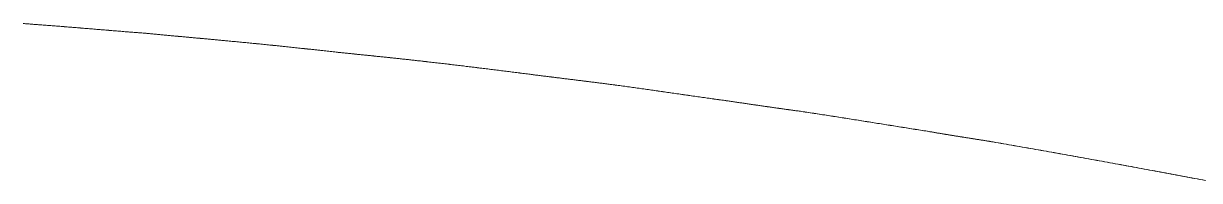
# Model space of a CAD drawing. Header units: millimetres. Extents: x 8533 to 164433, y 5768 to 115327.
# Drawn here: x 57047.75 to 57081.4, y 107825.24 to 107829.74 of the extents above; entities that cross this region are included whole.
import ezdxf

# ---------------------------------------------------------------- set-up
doc = ezdxf.new("R2010")
doc.units = ezdxf.units.MM
doc.header["$LTSCALE"] = 250
doc.layers.add('06_G-ENP_심볼', color=3, linetype='Continuous')
doc.layers.add('G-ENP', color=1, linetype='Continuous')

# ---------------------------------------------------------------- blocks, each defined once
blk = doc.blocks.new('zw$82BC')
at = {"layer": 'G-ENP', "color": 8, "lineweight": 0}
for centre, radius, start, end in [((16.64522915548919, 91.63439558196814), 1.234250628342799, 85.41911224023102, 85.49692876238801), ((16.64555807793245, 91.63853481081725), 1.230098351523577, 85.4160559161582, 85.49413383426574), ((16.65336875610639, 91.73598502569314), 1.132335623684194, 85.33432913880189, 85.41911293883742), ((16.65365107867059, 91.73947501200252), 1.12883423706908, 85.33101118986411, 85.41605661372206), ((16.66040423346654, 91.82219151470457), 1.0458425217086, 85.24257265951572, 85.3343297703926), ((16.66065009771911, 91.82517355960255), 1.042850358763871, 85.23899286118065, 85.33101181720323), ((16.76474772883098, 93.09022078514568), 0.226475150442168, 265.5418692101165, 266.0837823958796), ((16.76492550353306, 93.09250784672537), 0.2287694505198258, 265.5577447635777, 266.0988763036463), ((16.66634735515403, 91.73955248889234), 1.127775389642103, 85.67273429537188, 85.7828627669552), ((16.66598870328035, 91.73475376509401), 1.132587496682842, 85.66884684248093, 85.77850073760833), ((16.65539462369681, 91.59481124246497), 1.272930447231026, 85.57529769085737, 85.67272030811621), ((16.65491935919057, 91.58860322793862), 1.279156626752246, 85.5718895972764, 85.66883291929618), ((16.64065472399513, 91.40432686520847), 1.463984268501166, 85.49068657322336, 85.57528552042277), ((16.64000432727615, 91.396004501282), 1.47233200739552, 85.48776193960215, 85.57187749594783), ((16.62004492067361, 91.14300154009703), 1.726121044893729, 85.41900225478263, 85.49067624496543), ((16.61911411809986, 91.13129606588831), 1.737863468070009, 85.41656456120748, 85.48775168241328), ((16.58961698798602, 90.76324632683031), 2.107093328781712, 85.36032934554979, 85.41899379295867), ((16.5881956957444, 90.74562534985921), 2.124771532141129, 85.35838144553496, 85.41655616732754), ((16.54086472417028, 90.16251987762394), 2.709794788878777, 85.31473559227715, 85.36032276404377), ((16.53846589179416, 90.13311183875896), 2.739300501906787, 85.31327968959926, 85.35837493072954), ((16.45147596041092, 89.07183220934616), 3.804139314528537, 85.28227174414091, 85.31473089969887), ((16.44666529282087, 89.01334528485143), 3.862823748315918, 85.2813094146461, 85.31327507001419), ((16.23818964547401, 86.48737691868155), 6.397380568554823, 85.26297148691964, 85.2822689500744), ((16.22432670961133, 86.31975266988962), 6.565577089070509, 85.26250366236324, 85.28130669550444), ((15.10041245423749, 72.75699480605596), 20.17482336087325, 85.25685138397073, 85.26297059690519), ((14.9537609008698, 70.98843462313715), 21.94945340568921, 85.25687835321759, 85.262502848252), ((18.21521935394851, 110.2969190085375), 17.49410191116698, 265.2568523989252, 265.263910869505), ((18.1206244786476, 109.1559683984748), 16.34923664255911, 265.2568794398018, 265.2644322792169), ((17.27528059859647, 98.95173723132245), 6.110050153472611, 265.263913780943, 265.2841322577742), ((17.26330012498575, 98.80680883931444), 5.964627423703467, 265.2644352605162, 265.2851471101915), ((17.07774350405687, 96.55717169395939), 3.707350626597463, 265.2841370597015, 265.3174808094632), ((17.0733386614789, 96.50357814742699), 3.65357636895158, 265.2851519821963, 265.3189874691859), ((16.99269133915023, 95.5187865953036), 2.665488119418334, 265.3174874910652, 265.3639048188507), ((16.99044030713004, 95.49116137998135), 2.637771344274735, 265.3189942190564, 265.3659010167565), ((16.94572291151572, 94.93959244876481), 2.084392694742526, 265.3639133610537, 265.4233357335177), ((16.94437114179972, 94.9228108264183), 2.067556718252614, 265.3659096259344, 265.4258185699337), ((16.91619731869186, 94.5707485760762), 1.714368961650454, 265.4233461180549, 265.4956883165439), ((16.91530454771505, 94.55950304938983), 1.703088053288262, 265.4258290210346, 265.498654270962), ((16.89610586510663, 94.31571178527616), 1.458542006134354, 265.4957005174663, 265.5808608448247), ((16.89547847628064, 94.30766850623542), 1.450474296271325, 265.4986665362592, 265.5843057821739), ((16.88169054340814, 94.1291865746191), 1.271460591476937, 265.5808748313773, 265.6787353238023), ((16.88123023854253, 94.12316089859286), 1.265417360285388, 265.5843198318822, 265.6826544962007), ((16.77897951252727, 92.78068115738489), 0.08095455944306154, 83.9047086078418, 85.10490714195767), ((16.77906265529903, 92.78163894160491), 0.07999403579185246, 83.84605867935447, 85.04726723077607), ((16.91410213592935, 94.17050399667215), 1.31542518736554, 264.4803626710981, 264.5532741285461), ((16.91471686278193, 94.17690949754723), 1.321860117435924, 264.4832715209102, 264.555825222324), ((16.93280315558884, 94.36663453795882), 1.512445281167311, 264.553280357524, 264.6166325920314), ((16.93361352518816, 94.375185291187), 1.521034348182664, 264.5558314205948, 264.618823795024), ((16.95804196730803, 94.63446487596167), 1.781462172034208, 264.6166379481194, 264.6703788102347), ((16.95916375452636, 94.64643138228399), 1.793481143272244, 264.6188291207088, 264.6722083205403), ((16.99414421631566, 95.0214617571367), 2.170139362544043, 264.6703832831251, 264.714468512933), ((16.99580667371772, 95.03935959768063), 2.188114246270053, 264.6722127640829, 264.7159348250759), ((17.0503366529302, 95.62886733548066), 2.780138646589551, 264.7144721017545, 264.7488653812061), ((17.05306505467242, 95.6584600723441), 2.809856893929072, 264.715938380912, 264.7499672856721), ((17.15043014973067, 96.71794230377827), 3.873803583704267, 264.7488680845987, 264.7735410594006), ((17.15574026026736, 96.7758612670334), 3.931965457187148, 264.749969952788, 264.7742776484394), ((17.380453221846, 99.23260626093503), 6.398966040087695, 264.7735428759017, 264.7884752236214), ((17.3950683494888, 99.39262052919776), 6.55964636825933, 264.7742794284512, 264.78884589064), ((18.47469732226138, 111.2295919831545), 18.44575136109479, 264.788476145752, 264.7936555526514), ((18.6021002751914, 112.6271266526086), 19.84908120952571, 264.7888467776402, 264.7936599878039), ((14.90709462430608, 72.0762720186961), 20.86977042419648, 84.78907778186093, 84.79365558243148), ((15.04742587264839, 73.61565738451588), 19.32400195434382, 84.7887159842487, 84.79365998537654), ((16.19699900060722, 86.2200638029073), 6.667281229160275, 84.7747456818657, 84.78907691647272), ((16.21209133471281, 86.38531402508897), 6.501343245766359, 84.77401795191233, 84.78871508467115), ((16.442617905972, 88.9058463579953), 3.970290947404017, 84.75067106711897, 84.77474392083705), ((16.44803118483652, 88.9648972760877), 3.91099242749682, 84.74957799862725, 84.77401615892819), ((16.54700677065786, 90.04204964988395), 2.829302360445798, 84.71687377918188, 84.75066841700013), ((16.54977272803826, 90.07205443385465), 2.799170358275457, 84.7154162801038, 84.74957531906826), ((16.60496681416249, 90.66884835099836), 2.199829582351472, 84.67338167287402, 84.71687024256218), ((16.60664692251801, 90.68693984238922), 2.181660245300434, 84.67156094067346, 84.71541270829515), ((16.64196388425081, 91.06566173489875), 1.801295211390121, 84.62023057889516, 84.67337725138647), ((16.64309535637263, 91.0777344777527), 1.789169563424684, 84.61804811151323, 84.67155648837286), ((16.66771745920995, 91.33913821236331), 1.52660878953862, 84.55746427135925, 84.62022527720774), ((16.66853369471842, 91.34775329618537), 1.517955125450692, 84.55492186841416, 84.61804278186331), ((16.6867415525693, 91.53881133043893), 1.326031447323258, 84.48513442702259, 84.55745809690976), ((16.68736009453575, 91.54525865848422), 1.319554516916172, 84.48223418461758, 84.55491566205956), ((16.70141791160974, 91.69081925439804), 1.1733166659136, 84.40330056145905, 84.4851273852266), ((16.84402901902662, 93.15651383499767), 0.299300920237935, 264.2881742299636, 264.6104794664676), ((16.85528519016403, 93.27558441375402), 0.4189023542266597, 264.5977043829268, 264.8930481553051), ((16.71344540963806, 91.73186554896051), 1.131320849930331, 84.69331128590896, 84.80321007119863), ((16.7071846987014, 91.66443486164331), 1.199041555742044, 84.59350520835083, 84.69732872050797), ((16.70692469507192, 91.6616618518089), 1.20182672778599, 84.58973069688578, 84.69331848779285), ((16.69980333849504, 91.58644100868122), 1.277383917069399, 84.49593927354891, 84.59351189251466), ((16.69950680324747, 91.58333701141532), 1.280502046290387, 84.49239820477253, 84.58973735883063), ((16.69135948000151, 91.49881175349975), 1.365419052724963, 84.4045659781245, 84.49594542434255), ((16.69101915489257, 91.49531030256446), 1.368937003437984, 84.40125627863661, 84.492404335323), ((16.6816343726082, 91.39954450717846), 1.465161540692755, 84.31933235296427, 84.40457160101303), ((16.68124090077517, 91.39555995899548), 1.469165468933981, 84.31625212969537, 84.4012618838127), ((16.67034368670382, 91.28603749168434), 1.579228723328941, 84.2401901343423, 84.31933745773674), ((16.66988481496709, 91.28145775453112), 1.583831391284482, 84.2373376613995, 84.31625721610752), ((16.65711108660055, 91.15484838653708), 1.711083503351539, 84.16709568764865, 84.24019472435083), ((16.65657041121609, 91.14952343136497), 1.716435836822846, 84.16446942178358, 84.2373422359666), ((16.64142777594016, 91.0013247482741), 1.865406132083624, 84.10000998083693, 84.16709976984994), ((16.64078287208379, 90.99504954799136), 1.871714383429769, 84.09760854586503, 84.16447348497634), ((16.62258874403183, 90.81902165044693), 2.048680048941958, 84.03889853626397, 84.10001355651534), ((16.62180814926985, 90.81150863233643), 2.056233509336314, 84.03672072376906, 84.09761210372658), ((16.59958827337483, 90.59874717415158), 2.270152093583321, 83.98373139999423, 84.0389016104537), ((16.59862635898197, 90.58957934394613), 2.279370248683186, 83.98177617160191, 84.03672378235765), ((16.57094065494319, 90.32692466332514), 2.54348003477076, 83.93448310925096, 83.98373397851272), ((16.56972865785004, 90.31547367794235), 2.554994981365254, 83.932749602645, 83.98177873569455), ((16.53435512658264, 89.9826232825248), 2.889719751883725, 83.89113269089185, 83.93448519556267), ((16.53278452677735, 89.96789763369992), 2.904528921565616, 83.88962020542625, 83.93275166777184), ((16.48610584100363, 89.53180280726349), 3.343114827368344, 83.85366362859035, 83.89113428188229), ((16.48399490560992, 89.51214221273335), 3.362888421166124, 83.85237162666859, 83.88962177450732), ((16.41969980423359, 88.91514536973187), 3.963337494627888, 83.82206385614813, 83.85366472243034), ((16.41671918862768, 88.88754110635887), 3.991102209760161, 83.82099197254037, 83.8523727010608), ((16.32272259465493, 88.0192413828064), 4.864474849844445, 83.79632577219206, 83.82206445404813), ((16.31820864849608, 87.97763087939865), 4.906329475330733, 83.79547380889714, 83.82099255353779), ((16.16809682952903, 86.59673654622532), 6.295358890337322, 83.77644623016738, 83.79632587429496), ((16.16048776416098, 86.5268528159175), 6.365655644092735, 83.7758141583685, 83.79547389193915), ((15.88336375111278, 83.98572212498289), 8.921852605136635, 83.76242656471301, 83.77644583402939), ((15.86794632644701, 83.84451000751727), 9.063903859983219, 83.76201451690812, 83.77581374254743), ((15.1870619859554, 77.61507111445053), 15.33044296855965, 83.7542725920732, 83.76242566628964), ((16.91636796289005, 93.42639179525912), 0.5751658198060744, 263.6562329631869, 263.8716510035326), ((16.89192402260058, 93.19895973596886), 0.3464240358697279, 263.8653007531211, 264.13676254592), ((17.05207165272169, 94.7231761641143), 1.879029852827514, 263.9787210490079, 264.0287309534444), ((17.0958095779629, 95.14125997297668), 2.29939526132268, 264.027008570907, 264.0680125460178), ((17.09788386341866, 95.1611567081136), 2.319399828609858, 264.0287152225158, 264.069370579954), ((17.16578511746884, 95.81471503741983), 2.976475980257173, 264.0679989393289, 264.0997750896333), ((17.16917736483755, 95.84745437547548), 3.009390590555679, 264.069357056115, 264.1007891631114), ((17.29006752461147, 97.01731670569188), 4.185482551478108, 264.0997636124952, 264.1224245730593), ((17.29665498696114, 97.08118779375837), 4.249692445561032, 264.1007777657864, 264.1230985454948), ((17.57532061981216, 99.78824878870927), 6.971058602677577, 264.1224151591451, 264.1360547870528), ((17.59344784078384, 99.964549648211), 7.148288930377723, 264.1230892084799, 264.1363918176086), ((18.93712492685712, 113.0477299380717), 20.30028781223728, 264.1360473824113, 264.1407412914917), ((19.09637766030552, 114.5989756682382), 21.85968665384551, 264.1363844850066, 264.1407438707953), ((14.54113458025274, 70.2107497299308), 22.76166296196818, 84.1365418555513, 84.14073584733411), ((14.71184308600802, 71.87360620519223), 21.09006700303812, 84.13621180516374, 84.14073849457886), ((16.11751109542929, 85.5607743587982), 7.330907341311246, 84.1234968083948, 84.13653833339647), ((16.13606109388111, 85.74119589757964), 7.149534702929917, 84.12283531116043, 84.13620835221957), ((16.41988552818869, 88.49857491210082), 4.377586771415103, 84.10162932744059, 84.12349517938911), ((16.4265647276501, 88.56334255340653), 4.312475643229642, 84.1006369133885, 84.12283375253938), ((16.54889054148619, 89.7472777772204), 3.122237760655997, 84.07094562083009, 84.10162957465094), ((16.55231640996358, 89.78034857113352), 3.088989994442389, 84.06962220516667, 84.10063723542196), ((16.62081690460361, 90.4398589274939), 2.425931756498798, 84.03143507024863, 84.07094773855837), ((16.62290727314145, 90.45991734073351), 2.405764714918965, 84.02977992473, 84.06962439119691), ((16.66695665771904, 90.8811770377527), 1.982208248827628, 83.98307026645098, 84.03143905121479), ((16.66837207809364, 90.89465822912382), 1.968652957438434, 83.98108202761708, 84.02978397655193), ((16.69926396806456, 91.1876876882846), 1.673999648702314, 83.92580696658167, 83.98307611561373), ((16.70029158029355, 91.19738880394897), 1.664244259214124, 83.92348365335059, 83.98108795323101), ((16.72329416658137, 91.4135046403091), 1.446907715198897, 83.8595840332604, 83.92581470617101), ((16.72407869374213, 91.42083529641076), 1.439535198961453, 83.85692302042476, 83.92349146681147), ((16.74198009597889, 91.58719166113195), 1.272218433444897, 83.78432322843948, 83.85959368419087), ((16.74260233249954, 91.59293863385528), 1.26643787387436, 83.78132123873527, 83.85693274356707), ((16.75701632688272, 91.72524856557811), 1.133345120295902, 83.69992897462718, 83.78433482626917), ((16.75752488567259, 91.7298851081245), 1.128680770943476, 83.696582080982, 83.7813329148136), ((16.76945031436783, 91.83787073014258), 1.020038650948798, 83.60628804580872, 83.69994256675187), ((16.76987618273007, 91.84169839443445), 1.016187368761959, 83.60259165314748, 83.69659574855267), ((17.08743978049269, 94.65433053699968), 1.814316003087195, 263.5314114777795, 263.5842615373932), ((17.08878825679592, 94.6665244524267), 1.826584130224368, 263.5344348960765, 263.5875848842066), ((16.72527507886805, 91.4169337061441), 1.443276028364776, 83.56971257827936, 83.6579548118203), ((16.7249503022053, 91.41403268907197), 1.446195168350288, 83.566492056173, 83.65455794177564), ((16.7161335224318, 91.33582112835842), 1.524902116897241, 83.486156698834, 83.56971617436689), ((16.71576958900779, 91.33261380151112), 1.528130025074796, 83.48311130657642, 83.56649564325043), ((16.70586433038689, 91.24588197276472), 1.615425638780512, 83.40725225038362, 83.48615998868367), ((16.70545440149813, 91.24231439815372), 1.619016687132788, 83.4043808726539, 83.48311458781164), ((16.69426368047898, 91.14550843355147), 1.716467325486954, 83.33297095474137, 83.4072552373428), ((16.69379914804166, 91.14151270366767), 1.720489967085639, 83.3302725882729, 83.40438385172246), ((16.68107469670174, 91.03267491633511), 1.830069050387899, 83.26328727321967, 83.33297363890958), ((16.68054468725718, 91.02816531882502), 1.834609686596951, 83.26076100692381, 83.33027526275635), ((16.66596923474204, 90.90479475233053), 1.958838267698762, 83.19817835966465, 83.26328965486175), ((16.66535967929686, 90.89966037390059), 1.964008702577649, 83.1958233982238, 83.2607633782928), ((16.64852106850255, 90.75850894545465), 2.106160960446513, 83.13762409900663, 83.1981804464099), ((16.64781363020872, 90.75260531807317), 2.112106823035079, 83.13543973153894, 83.1958254680619), ((16.62816669507141, 90.58937773876625), 2.276512554491445, 83.08160705145482, 83.1376258868447), ((16.62733686066134, 90.58251175147967), 2.283428507265545, 83.07959267599257, 83.13544150758887), ((16.60414507022001, 90.39140607149852), 2.475936272993677, 83.03011247874521, 83.08160854065166), ((16.60315929468358, 90.3833134849246), 2.484088677940111, 83.02826759608227, 83.0795941531946), ((16.57540308842836, 90.15629950643893), 2.712793188559664, 82.98312831646085, 83.03011366849802), ((16.57421437124761, 90.14661015982159), 2.722555180215656, 82.98145252828716, 83.02826877442793), ((16.54044033500419, 89.87224187886801), 2.998994393847471, 82.94064520994692, 82.98312921142887), ((16.53898063290815, 89.860419939662), 3.010906109522972, 82.93913821500507, 82.9814534071324), ((16.49704407771777, 89.52180900939788), 3.352104052666855, 82.90265648000732, 82.94064580250993), ((16.4952111863122, 89.50704970888876), 3.366976726749424, 82.90131808007989, 82.93913879503938), ((16.44180947369814, 89.07819126913523), 3.799147183647479, 82.86915815830248, 82.90265677118956), ((16.43944229836349, 89.05922618452774), 3.818259429535759, 82.86798825556058, 82.90131835908659), ((16.3692124154115, 88.49789419981374), 4.383967687336386, 82.84014897847433, 82.86915814760226), ((16.36604175819589, 88.47260381606088), 4.409456048675811, 82.83914758077576, 82.8679882349216), ((16.26965652811539, 87.7053626031016), 5.182727793051733, 82.81563041043857, 82.84014866578492), ((16.26519636638047, 87.66992035046786), 5.218449583252483, 82.81479762901705, 82.83914725492285), ((16.12487490360668, 86.556778772202), 6.340400689598708, 82.7956066591937, 82.81562979384984), ((16.11815126754426, 86.50351653206826), 6.394085636063429, 82.79494270209938, 82.81479699717595), ((15.89527927764, 84.74046335989311), 8.171169879981193, 82.7800847000828, 82.79560573444711), ((15.8840174403589, 84.65147222294581), 8.260870779561518, 82.77958988350709, 82.79494176251312), ((16.83773053669479, 92.17216733941672), 0.6799465514420165, 82.67769393621177, 82.86236141320148), ((16.83697659991044, 92.16615443936996), 0.6860064199330531, 82.67407307311123, 82.8553452410336), ((17.09016196254636, 94.12232214463728), 1.286478414764849, 262.59645346416, 262.6698382519667), ((17.09083513104987, 94.12752983054918), 1.291729428442579, 262.5993544920795, 262.672434823804), ((17.11033043087089, 94.27910925567329), 1.444557399141276, 262.6698508439402, 262.7350682248917), ((17.11118953901583, 94.28581907650437), 1.451321995025761, 262.6724473547125, 262.7373560241623), ((17.13649663869752, 94.48436767481928), 1.651476922295178, 262.7350792657642, 262.7920227001424), ((17.13763123203189, 94.49330453114311), 1.660485512437654, 262.7373670015007, 262.7939980015923), ((17.1718189347455, 94.76366224800319), 1.932996234613227, 262.7920321483674, 262.840609301491), ((17.17338722487285, 94.77610665126707), 1.9455390691082, 262.7940073871721, 262.842268920198), ((17.22215470038863, 95.16439739099707), 2.336880307254289, 262.8406171202021, 262.8807502287227), ((17.22446439361433, 95.18283951714767), 2.355466503362174, 262.8422766743859, 262.8820915348158), ((17.29972460923456, 95.78546709886706), 2.962775404528615, 262.8807563830035, 262.9123825352594), ((17.30346269313613, 95.81546612733365), 2.99300643092953, 262.8820976250178, 262.913403451258), ((17.4349701436886, 96.87320221496202), 4.058886273636145, 262.9123869995022, 262.9354583956497), ((17.44203420422851, 96.93011311650923), 4.116233911970027, 262.9134078536201, 262.9361574304342), ((17.73068266273272, 99.25936544722418), 6.463303222694575, 262.9354611522785, 262.9499452649613), ((17.74877516128659, 99.4055143583891), 6.610567755511719, 262.9361601257418, 262.9503214919959), ((18.89155875211038, 108.6461431479329), 15.92159212171911, 262.9499463038491, 262.9558260103901), ((19.00514573464046, 109.5650024766531), 16.84744549448746, 262.9503224734063, 262.9558790903106), ((12.72696004287378, 58.75752948117707), 34.34644992128012, 82.95309895777537, 82.95582533553019), ((13.17294830058474, 62.36607316629261), 30.71045032686085, 82.95282913081437, 82.95587835214766), ((15.92507846708328, 84.629019208275), 8.278041029393357, 82.94177788571203, 82.95309657015802), ((15.95316807576343, 84.85606164202164), 8.049267576688218, 82.94118597202421, 82.95282667705665), ((16.36266973906852, 88.16322305862366), 4.71684979932209, 82.92189195067834, 82.94177380193854), ((16.37185953542281, 88.23733491920882), 4.642170349808423, 82.92097933431401, 82.94118181867215), ((16.53652434680085, 89.56337542687851), 3.305945097026627, 82.89348555300947, 82.92188618318133), ((16.54103365315616, 89.59961520278256), 3.26942585314335, 82.89225419691256, 82.92097350391032), ((16.62992040118361, 90.312511970191), 2.551009084175015, 82.85661812507965, 82.89347812937504), ((16.63259227134672, 90.33388504566597), 2.529469649890224, 82.85507054837944, 82.8922467130643), ((16.68825062525532, 90.7779442018711), 2.081935979716047, 82.81136389826128, 82.85660908161773), ((16.69001694453227, 90.79199140509269), 2.067778162381975, 82.80950317375714, 82.85506144789173), ((16.7281630720109, 91.0943910972502), 1.762982000275449, 82.75781156799329, 82.81135327285199), ((16.72941741685339, 91.10429743750996), 1.752996563327605, 82.75564130223356, 82.80949249005026), ((16.75720373866763, 91.3229208411712), 1.532614458776344, 82.69606391932348, 82.75779940757589), ((16.75814062121698, 91.33026056109304), 1.525215186371089, 82.69358823846656, 82.75562908717369), ((16.89217473999533, 92.37226492212159), 0.4746260568107478, 82.5486233476895, 82.75277831853062), ((16.89211726053374, 92.37187117900038), 0.4750238470056082, 82.53741274044698, 82.74440589215955), ((16.82509388007385, 91.86712415746666), 0.9842009252024815, 82.35519010001286, 82.49009824293005), ((16.82459539541721, 91.86337816298789), 0.987979940289062, 82.3503960660234, 82.48478440600226), ((16.81015145173946, 91.7558016799864), 1.096521761011469, 82.23416943604842, 82.35517890521216), ((16.80951548938749, 91.75110269701037), 1.10126358353163, 82.22989903565109, 82.35038494088779), ((16.79085839296711, 91.61433300901729), 1.239299935052603, 82.12714176193751, 82.23416004404352), ((16.79002655162698, 91.60827721083814), 1.245412597386446, 82.12339815901413, 82.22988971424894), ((16.76522091429361, 91.42892994499414), 1.426467177009842, 82.03418340397366, 82.12713417678314), ((16.76409646867479, 91.42084835093766), 1.43462662098267, 82.03096914066721, 82.12339064105522), ((16.72980971855863, 91.17587202730857), 1.681990683730268, 81.95535448349335, 82.0341776161337), ((16.72821999445758, 91.16457016102783), 1.693403807043815, 81.952671505604, 82.03096342306678), ((16.67818387089024, 90.81060148692501), 2.050891477737987, 81.89069896885286, 81.9553504870993), ((16.67578799477549, 90.79372111803468), 2.067941024526383, 81.8885486122053, 81.95266757669268), ((16.59665375427245, 90.23840763665982), 2.628864627803861, 81.84024474228971, 81.8906967591449), ((16.59267392977218, 90.21056751060098), 2.656987777903621, 81.83862774306162, 81.88854646746567), ((16.45009014517804, 89.21624151179395), 3.661484828232888, 81.8040036807449, 81.8402443061214), ((16.44229756960659, 89.16202103263987), 3.716262419411344, 81.8029201682919, 81.83862737319507), ((16.11294288008817, 86.8754419486412), 6.026439557865927, 81.78197174764674, 81.8040050069787), ((16.09159179797207, 86.7274115704106), 6.176001790124035, 81.78142126612413, 81.80292156309767), ((14.55317095848939, 76.07544128529452), 16.93849265413046, 81.7741291222774, 81.78197481977196), ((14.37690584435383, 74.85557851620547), 18.17102442396897, 81.77411062154933, 81.78142440722634), ((19.99478276892928, 113.7172192048106), 21.09457958619342, 261.7741339246905, 261.7804403326929), ((19.76089525811769, 112.0986739696709), 19.45922273125791, 261.7741154916664, 261.7809521797236), ((17.9120467205877, 99.29890574954231), 6.526616367492225, 261.7804468473345, 261.8008544069442), ((17.88858548684807, 99.13627639618267), 6.362303447213945, 261.7809587585507, 261.8018943906848), ((17.53353094630752, 96.67191464149192), 3.872495708374696, 261.8008626129676, 261.8353050458645), ((17.52528301648717, 96.61454516190224), 3.814536365450879, 261.8019026591465, 261.8368703762742), ((17.37558192245173, 95.57102288118767), 2.760330899525557, 261.8353149181119, 261.8837108026549), ((17.3714362550228, 95.54203747807856), 2.731050528961227, 261.8368803143138, 261.8857981334807), ((17.28936786381122, 94.96648652788866), 2.149677915935759, 261.8837223177084, 261.9459752850978), ((17.2868939353457, 94.94906891772115), 2.132085490425198, 261.8858097115526, 261.9485807114213), ((17.23537125956268, 94.58489470148857), 1.764284668400837, 261.9459884201002, 262.0219873738515), ((17.23373877743337, 94.57330042369858), 1.752576028207934, 261.9485939076519, 262.025106440095), ((17.19859649078712, 94.3225008051649), 1.499326293469558, 262.0220020997907, 262.111621452628), ((17.19744612486302, 94.31424393561849), 1.49098967411651, 262.0251212245987, 262.115249166484), ((16.93982189334299, 92.4450008645428), 0.3959249328723843, 81.9751433922286, 82.3068437320301), ((16.94137758639705, 92.45614064246558), 0.384676870747292, 81.96431709049176, 82.30122970034924), ((16.66256508646627, 90.53506079814088), 2.325881343293339, 81.74226251992897, 81.7803122709573), ((16.65969241566917, 90.51522256107171), 2.345926489162113, 81.74100373002118, 81.77872694744991), ((16.56366656108612, 89.85361916166931), 3.014462218891344, 81.71292724025632, 81.74225821326169), ((16.5587756298619, 89.819981921215), 3.04845317546377, 81.71199645223437, 81.74099944848356), ((16.37931574796268, 88.58794300853623), 4.293493628556126, 81.69234663599038, 81.7129237514158), ((16.36926004150389, 88.5189947101702), 4.363171351170172, 81.69174502617496, 81.71199299473076), ((15.91817168138307, 85.42987097314966), 7.48505638539361, 81.6805483409568, 81.692343976939), ((15.88704183750447, 85.21684222930071), 7.700347613098988, 81.6802767981812, 81.69174239985608), ((12.73651632500885, 63.67213657589605), 29.47418863085023, 81.67755247969318, 81.68054652165816), ((12.20704031316946, 60.0520027236978), 33.13283782860601, 81.67761162360983, 81.68027501005865), ((19.1965978864035, 107.833255264253), 15.15693344318049, 261.6775515041828, 261.6833716511845), ((19.07857531750996, 107.0261560478635), 14.34125061802036, 261.6776106779474, 261.6837617907044), ((17.87567400003685, 98.79701095602309), 6.024652725222206, 261.6833715178656, 261.6980108463805), ((17.85641859262019, 98.6651654700899), 5.891408577969454, 261.6837616897344, 261.6987320340357), ((17.54865848496134, 96.55594608242023), 3.759854519024441, 261.6980115566536, 261.7214674732576), ((17.54112056532138, 96.50421117568999), 3.707573348721644, 261.6987327775174, 261.722519455786), ((17.40091628099158, 95.54054737151023), 2.733763733103645, 261.7214690300793, 261.7537313225639), ((17.39693817959791, 95.51315059992902), 2.706079651696784, 261.7225210446923, 261.7551135746319), ((17.31703966715834, 94.96179565438035), 2.148965617144919, 261.753733725932, 261.79478456584), ((17.31459565478094, 94.94488758687737), 2.131881825685729, 261.7551160088529, 261.7964962658555), ((17.26317804315791, 94.58826343731926), 1.771570079648061, 261.7947878121612, 261.8446017800798), ((17.26153187685948, 94.57681062827618), 1.759999570152635, 261.796499545746, 261.8466418238773), ((17.2258109114468, 94.32751660440283), 1.508159348264081, 261.8446058660729, 261.9031499398226), ((17.22463183958133, 94.31925787515235), 1.499816877813573, 261.8466459438558, 261.9055169474393), ((17.19847769163154, 94.1353884744513), 1.314096669667358, 261.9031548670615, 261.9703884692898), ((17.19759541908299, 94.12915966984332), 1.307805691433599, 261.905521904243, 261.9730807682517), ((17.1777017059572, 93.98811281955864), 1.165362813048298, 261.9703942308406, 262.0462692805963), ((17.17701965514199, 93.98325377638469), 1.160456134910016, 261.9730865574981, 262.0492849212415), ((17.16144580053312, 93.87176524405436), 1.047885101175509, 262.0462758673379, 262.1307368146495), ((17.16090517031729, 93.86787407857383), 1.043956558567136, 262.0492915352489, 262.1340735599566), ((17.14843711693926, 93.7776467635062), 0.9528718693099759, 262.130744212744, 262.2237280990773), ((17.14800003376236, 93.77446466434725), 0.9496598925834466, 262.1340809915807, 262.2273834465836), ((17.13783935155301, 93.70004310832832), 0.8745479270692916, 262.2237363047068, 262.3251728347705), ((17.13748033928734, 93.6973960269612), 0.8718766113439884, 262.2273916877992, 262.3291440063961), ((17.0072926482198, 92.72629037051553), 0.1079185885115671, 81.80656601300186, 82.67992330726887), ((17.00705316183742, 92.72464604883822), 0.1095796987571039, 81.75434770813568, 82.63486238086577), ((16.75288217941774, 91.03819386449669), 1.815076166779044, 81.37024966176446, 81.45195519044417), ((16.75205669563691, 91.03272943699557), 1.820602592951125, 81.36731224131853, 81.4487684953144), ((16.72882086743722, 90.87965358234436), 1.975431920648858, 81.29519907672568, 81.37024569166152), ((16.72782650949496, 90.87313158802317), 1.982029280078961, 81.29251228773867, 81.36730829173396), ((16.69962617290254, 90.68897311500365), 2.16833441107916, 81.22684119255717, 81.29519565457245), ((16.69841016612328, 90.68106365443697), 2.176336800184109, 81.22440618821751, 81.2925088838408), ((16.66360467103546, 90.45556596494208), 2.404504786648709, 81.16520431895842, 81.22683832103831), ((16.66208983886277, 90.44578654251353), 2.414400836878707, 81.16302206042016, 81.22440333491691), ((16.61822710609239, 90.16361828702185), 2.69995794713801, 81.11031181484593, 81.16520199647083), ((16.6162957179862, 90.15123276344985), 2.71249315524254, 81.10838308606475, 81.1630197601323), ((16.55954002549863, 89.78840925411714), 3.079728919964884, 81.06218208563212, 81.11031004430885), ((16.5570033423066, 89.77223740008105), 3.096098514001779, 81.06050748200097, 81.10838133382795), ((16.48099861019496, 89.289011548188), 3.585265093354293, 81.0208285916944, 81.06218086393176), ((16.4775341703408, 89.26703684514297), 3.607511214276862, 81.019408520134, 81.06050627866554), ((16.37092785909194, 88.59241363757633), 4.290505633395069, 80.9862598452854, 81.02082791948126), ((16.36593557329111, 88.56088326947622), 4.322428775461653, 80.98509453002094, 81.01940786662716), ((16.20626912881524, 87.5544105381756), 5.341487522783157, 80.9584794434072, 80.986259721348), ((16.1984931893535, 87.50547082335908), 5.391041138930152, 80.95756892253475, 80.98509442445007), ((15.93423532567716, 85.84487529726823), 7.072531465019748, 80.937486061862, 80.95847986063329), ((15.92054422286357, 85.7589418942573), 7.159548681510071, 80.93683019249596, 80.95756935943699), ((15.40160952153418, 82.50559189997563), 10.45402578775234, 80.92327351416851, 80.93748702203864), ((15.37153748955139, 82.31721197425583), 10.64479088764946, 80.92287196629546, 80.93683117125565), ((13.89926562652688, 73.10168381895613), 19.97718305701609, 80.91583075525104, 80.9232750089131), ((13.7878691539661, 72.4047002502528), 20.68301254667019, 80.91568302457709, 80.92287348217074), ((-16.96712973516814, -119.9452421676693), 215.4761600249535, 80.91514194186357, 80.9158327830851), ((-36.64151376200796, -242.9893123870841), 340.0832408946891, 80.91524733759906, 80.91568507038829), ((20.95038681760327, 117.1829973373933), 24.66450715222429, 260.9151444915461, 260.9211864594221), ((20.79453113613938, 116.2079661300594), 23.67709799296975, 260.915249907664, 260.9215441164765), ((18.90509601030239, 104.3835193081942), 11.70264570001076, 260.9211895312008, 260.9339389780948), ((18.86952722259726, 104.1607638606267), 11.47706837875268, 260.9215472061877, 260.9345478576204), ((18.27286576610716, 100.4213498704232), 7.690351875366114, 260.9339425652294, 260.9533695205375), ((18.25754975459462, 100.3252561409107), 7.593045221079138, 260.9345514626311, 260.9542284025616), ((17.96604255785702, 98.49429882243345), 5.739027652516671, 260.9533736141627, 260.9794434940299), ((17.9575816144971, 98.44107757246849), 5.68513805277923, 260.9542325132601, 260.9805509949127), ((17.042909640443, 92.67216627343163), 0.1558386552367852, 80.4872486854831, 81.39472836400616), ((17.04330761315602, 92.67451797303352), 0.1534531837540579, 80.47076317346048, 81.37364410824478), ((17.15494980882006, 93.31890680417303), 0.5005380515196082, 260.0734930174721, 260.219788784349), ((17.15520913125012, 93.3204002561584), 0.5020538502241761, 260.0791995561906, 260.2250476632441), ((17.16243854860296, 93.36235208799155), 0.5446240346616281, 260.2198003856676, 260.3541179713843), ((17.1627452232067, 93.36414422899372), 0.5464422252944735, 260.2250592140659, 260.3589252235133), ((17.17136884439874, 93.41489588765978), 0.5979213241476913, 260.3541282646294, 260.4763692356341), ((17.17173786554811, 93.41708174338777), 0.6001381101134271, 260.3589354639854, 260.4807214022554), ((17.18222444257647, 93.47960305917024), 0.6635327717514983, 260.4763782155099, 260.5864559541587), ((17.18267797917925, 93.4823230524467), 0.666290317136102, 260.4807303345817, 260.5903500092973), ((17.19573465233948, 93.5610926786303), 0.746134732064685, 260.5864636169982, 260.6843033217268), ((17.19630680178587, 93.5645627426353), 0.7496516477874052, 260.5903576227282, 260.687736693019), ((17.21305246081518, 93.66666545215742), 0.8531184551285282, 260.6843096643339, 260.7698483630402), ((17.21379862321039, 93.67123634304733), 0.8577498477798802, 260.687742990803, 260.7728189090824), ((17.23611412213809, 93.80857976130733), 0.9968943618878627, 260.7698533903149, 260.8430399146503), ((17.23713045582873, 93.81486022685755), 1.003256529461634, 260.7728238956374, 260.8455459532441), ((17.26843961895669, 94.00911826903098), 1.200021491598783, 260.8430436342251, 260.9038386365513), ((17.26990899486806, 94.01826590168992), 1.209286384520515, 260.8455496312538, 260.9058789179115), ((17.31716761779815, 94.31346829910808), 1.508247640195901, 260.9038410493669, 260.9522169346538), ((17.31948476442501, 94.32798165990977), 1.522944809908472, 260.905881287801, 260.9537906525885), ((17.39931213467896, 94.82932387961995), 2.030602597670995, 260.9522180483688, 260.9881589580961), ((17.40351042064766, 94.85574384760099), 2.057354051651375, 260.9537917207281, 260.9892657485353), ((17.56786445648233, 95.89209971493432), 3.106661314151374, 260.9881587752123, 261.0116605144036), ((17.5777223821129, 95.95434266631241), 3.169680070402949, 260.9892655217803, 261.0123004331789), ((18.11352427883055, 99.34180287185904), 6.59925297545701, 261.0116590458506, 261.0227290121594), ((18.15886183483862, 99.62861668055456), 6.889627999507519, 261.0122989222828, 261.0229025845499), ((8.588560518035777, 39.04877428058523), 54.44150579565112, 81.02138342467599, 81.02272626744532), ((10.77494213199266, 52.8874797620021), 40.43115126940296, 81.02109156692427, 81.02289979115608), ((16.2530195554872, 87.55743097492393), 5.331082191023377, 81.00765413633258, 81.0213794103299), ((16.28021956774951, 87.72944216652769), 5.156933718293107, 81.00689822083626, 81.02108750403218), ((16.64706634525074, 90.04749903909857), 2.810028475462133, 80.98158291969021, 81.00764886820963), ((16.65471263616253, 90.09574382456941), 2.761181520101374, 80.98036472947176, 81.00689290628121), ((16.78783063034741, 90.93440593557), 1.912020442665478, 80.94322280266489, 80.98157640960098), ((16.79137652427535, 90.95669733709957), 1.889448780638141, 80.94154454652269, 80.980358173509), ((16.86026513985793, 91.3888257773205), 1.451863783749714, 80.89263796548612, 80.94321506505756), ((16.86230721252294, 91.40159910628705), 1.438928251958944, 80.8905022735317, 80.94153676089879), ((17.07078685887315, 92.70038516961972), 0.123516467900996, 80.26418728220258, 81.01680336070778), ((17.06953020893827, 92.69286312981797), 0.1311424072572211, 80.21456199930974, 80.96662653070024), ((16.18451223230439, 87.60332465645376), 5.297055437240822, 80.0966948264838, 80.1390431181991), ((16.18481091477823, 87.60503904542838), 5.295315224426605, 80.09509929619853, 80.13745921931589), ((16.19221272016047, 87.64743236136661), 5.252280587761756, 80.05404246840936, 80.09669309737309), ((16.19249145729135, 87.64902527726412), 5.25066346830913, 80.05243589571838, 80.0950975674828), ((16.19938735538308, 87.6883483016681), 5.210740371569391, 80.01110350839294, 80.05404070290606), ((16.19964657686786, 87.6898232004379), 5.209242866292464, 80.00948648817095, 80.05243413019976), ((16.20604432794427, 87.72614563559733), 5.172361292166574, 79.96789402455022, 80.01110170966628), ((16.20628418765502, 87.72750437831769), 5.170981540605234, 79.9662671693618, 80.00948468916414), ((16.21219076307933, 87.76089088412266), 5.137076579330351, 79.924430388105, 79.96789219452045), ((16.21241161655895, 87.76213645703865), 5.135811578116173, 79.92279431554074, 79.96626533813215), ((16.21783309430789, 87.79264611609926), 5.10482397231088, 79.88072923676027, 79.92442852697293), ((16.21803518901937, 87.79378087092692), 5.103671361914072, 79.87908457533774, 79.9227924546234), ((16.22297718547618, 87.82146967807387), 5.075544979862038, 79.83680744876328, 79.88072734896812), ((16.22316060020218, 87.82249500228932), 5.074503379816165, 79.8351548402779, 79.87908268784034), ((16.22762755438761, 87.8474119042101), 5.049189239920053, 79.7926821431777, 79.83680553670361), ((16.2277925835361, 87.84833037764434), 5.048256058251624, 79.79102222969368, 79.83515292702378), ((16.23178871710441, 87.87052269619642), 5.025706821361434, 79.74837062196943, 79.7926802082975), ((16.23193539761998, 87.87133544518343), 5.024880942402011, 79.74670406076874, 79.79102029504165), ((16.2354637258094, 87.89084341845097), 5.005056459575244, 79.70389038882577, 79.74836867027055), ((16.23559225233397, 87.89155243325075), 5.004335889642674, 79.70221783713107, 79.7467021083844), ((16.23865541189009, 87.90841387273997), 4.987198471896688, 79.65925909007511, 79.70388841959868), ((16.23876577095986, 87.9090199812145), 4.986582398371733, 79.65758121511223, 79.70221586587512), ((16.24136569640338, 87.92326851781337), 4.972098600295534, 79.61449451319163, 79.6592571077838), ((16.24145800492404, 87.92377325508193), 4.971585491574154, 79.61281198442353, 79.65757922996313), ((16.24359580136907, 87.93543769741927), 4.959726765330223, 79.56961455620706, 79.61449252054457), ((16.24367011533026, 87.93584225287657), 4.959315441036951, 79.56792804610744, 79.61280998852085), ((16.24534626772477, 87.94494778888281), 4.950056916723466, 79.52463720319018, 79.56961255392795), ((16.24540267421317, 87.94525350896924), 4.949746036588684, 79.52294738644977, 79.56792604357241), ((16.24661710563312, 87.95182206240781), 4.943066161009272, 79.47958049806275, 79.52463519547409), ((16.24665541735341, 87.95202879957327), 4.942855903925639, 79.47788805642689, 79.52294537815966), ((16.24740737447509, 87.95607845608225), 4.938737025769532, 79.43446252948434, 79.4795784879009), ((16.24742765412545, 87.95618741003335), 4.938626200560098, 79.43276814067765, 79.47788604564448), ((16.24771570715309, 87.95773246010219), 4.937054528129565, 79.38930139528382, 79.43446051958443), ((16.24771790825714, 87.95774423432397), 4.937042549934802, 79.38760573682407, 79.4327661309199), ((31.99370119473339, 171.8819737460571), 80.45155342338121, 259.372662119189, 259.3754327758299), ((40.26949467199286, 215.9929531633916), 125.3321423070173, 259.3732402061623, 259.3750183251082), ((16.58110003040942, 89.71542409446266), 3.148028974726257, 79.32139578936284, 79.39186815791223), ((16.58034249280105, 89.71139361547), 3.15213002605778, 79.31879706205365, 79.38918013121139), ((16.56028540725568, 89.60503916046417), 3.26035921193278, 79.2532946571677, 79.32139815966624), ((16.55947780706266, 89.6007707443319), 3.264703356513032, 79.2507844266952, 79.31879942893045)]:
    blk.add_arc(centre, radius, start, end, dxfattribs=at)

msp = doc.modelspace()

# ---------------------------------------------------------------- block references
at = {"layer": '06_G-ENP_심볼', "color": 0, "xscale": 79.36842069133647, "yscale": 79.36842069133647, "zscale": 79.36842069133647}
msp.add_blockref('zw$82BC', (55718.94609826999, 100459.2019182342, -0.3242994333755119), dxfattribs=at)

doc.saveas('drawing.dxf')
